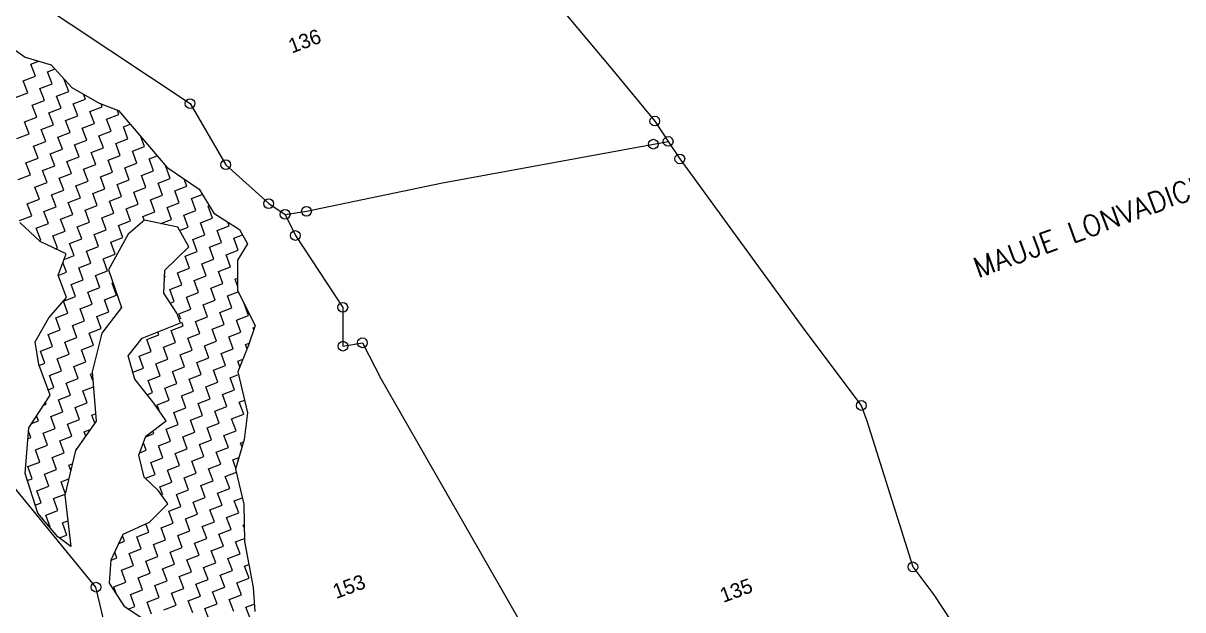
# Model space of a CAD drawing. Header units: metres. Extents: x 296202 to 299888, y 1973503 to 1977626.
# Drawn here: x 297614 to 298337, y 1976701 to 1977067 of the extents above; entities that cross this region are included whole.
import ezdxf

# ---------------------------------------------------------------- set-up
doc = ezdxf.new("R2010")
doc.units = ezdxf.units.M
for name, color, linetype in [('POLY_HATCH', 12, 'Continuous'), ('POLY_PARCEL', 6, 'Continuous'), ('TEXT_MAPOUT', 7, 'Continuous'), ('TEXT_PARCEL', 7, 'Continuous'), ('V_BOUND_LINE', 7, 'Continuous')]:
    doc.layers.add(name, color=color, linetype=linetype)
doc.styles.get("Standard").update_dxf_attribs({"font": 'simplex.shx'})
doc.styles.add('TEXT_MAP', font='')
doc.styles.get('TEXT_MAP').set_extended_font_data('Kruti Dev 050')

msp = doc.modelspace()

# ---------------------------------------------------------------- linework, layer by layer
for centre in [(297718.32, 1977016.58), (298008.11, 1977005.62), (298007.26, 1976991.24), (298016.43, 1976992.93), (298023.72, 1976982.06), (297740.58, 1976978.44), (297767.33, 1976954.16), (297777.59, 1976947.42), (297790.91, 1976949.4), (297784, 1976934.25), (297813.56, 1976889.38), (297813.63, 1976865.2), (297825.8, 1976867.3), (298136.86, 1976828.2), (298169.06, 1976727.5), (297659.64, 1976714.84)]:
    msp.add_circle(centre, 3.04)
at = {"layer": 'POLY_HATCH'}
for p, q in [((297597.98, 1977057.96), (297615.42, 1977045.49)), ((297615.42, 1977045.49), (297631.74, 1977040.76)), ((297631.74, 1977040.76), (297644.56, 1977026.58)), ((297644.56, 1977026.58), (297661.57, 1977016.86)), ((297661.57, 1977016.86), (297673.73, 1977012.34)), ((297673.73, 1977012.34), (297688.21, 1976995.27)), ((297688.21, 1976995.27), (297703.77, 1976976.86)), ((297703.77, 1976976.86), (297724.01, 1976963.1)), ((297724.01, 1976963.1), (297733.06, 1976948.11)), ((297733.06, 1976948.11), (297749.04, 1976938.01)), ((297624.78, 1976930.45), (297612.2, 1976942.39)), ((297689.8, 1976943.74), (297679.62, 1976935.02)), ((297710.6, 1976939.5), (297689.8, 1976943.74)), ((297717.49, 1976927.2), (297710.6, 1976939.5)), ((297679.62, 1976935.02), (297667.46, 1976912.76)), ((297749.04, 1976938.01), (297754.08, 1976929.1)), ((297641.02, 1976922.77), (297624.78, 1976930.45)), ((297702.48, 1976912.62), (297717.49, 1976927.2)), ((297754.08, 1976929.1), (297747.93, 1976918.96)), ((297636.01, 1976909.56), (297641.02, 1976922.77)), ((297747.93, 1976918.96), (297747.94, 1976900.04)), ((297667.46, 1976912.76), (297675.58, 1976889.27)), ((297702, 1976898.18), (297702.48, 1976912.62)), ((297641.22, 1976895.48), (297636.01, 1976909.56)), ((297710.1, 1976885.74), (297702, 1976898.18)), ((297747.94, 1976900.04), (297758.94, 1976878.2)), ((297630.13, 1976882.93), (297641.22, 1976895.48)), ((297675.58, 1976889.27), (297663.38, 1976873.4)), ((297621.71, 1976867.87), (297630.13, 1976882.93)), ((297712.28, 1976879.85), (297710.1, 1976885.74)), ((297688.47, 1976870.16), (297712.28, 1976879.85)), ((297758.94, 1976878.2), (297754.76, 1976865.87)), ((297623.99, 1976853.86), (297621.71, 1976867.87)), ((297663.38, 1976873.4), (297657.16, 1976849.26)), ((297679.76, 1976859.08), (297688.47, 1976870.16)), ((297754.76, 1976865.87), (297748.13, 1976849.15)), ((297631.1, 1976834.66), (297623.99, 1976853.86)), ((297683.95, 1976844.61), (297679.76, 1976859.08)), ((297657.16, 1976849.26), (297659.81, 1976818.5)), ((297748.13, 1976849.15), (297754.06, 1976823.68)), ((297695.04, 1976830.38), (297683.95, 1976844.61)), ((297617.67, 1976814.25), (297631.1, 1976834.66)), ((297703.47, 1976818.64), (297695.04, 1976830.38)), ((297754.06, 1976823.68), (297752.09, 1976806.94)), ((297659.81, 1976818.5), (297646.83, 1976800.01)), ((297690.73, 1976808.98), (297703.47, 1976818.64)), ((297615.39, 1976785.75), (297617.67, 1976814.25)), ((297686.35, 1976797.17), (297690.73, 1976808.98)), ((297752.09, 1976806.94), (297746.73, 1976788.36)), ((297646.83, 1976800.01), (297640.22, 1976772.23)), ((297689.65, 1976783.54), (297686.35, 1976797.17)), ((297746.73, 1976788.36), (297751.85, 1976766.67)), ((297623.37, 1976761.04), (297615.39, 1976785.75)), ((297698.66, 1976774.94), (297689.65, 1976783.54)), ((297704.54, 1976766.92), (297698.66, 1976774.94)), ((297640.22, 1976772.23), (297643.94, 1976740.12)), ((297693.07, 1976755.4), (297704.54, 1976766.92)), ((297751.85, 1976766.67), (297752.35, 1976743.27)), ((297635.88, 1976746.16), (297623.37, 1976761.04)), ((297676.63, 1976747.85), (297693.07, 1976755.4)), ((297643.94, 1976740.12), (297635.88, 1976746.16)), ((297669.11, 1976731.97), (297676.63, 1976747.85)), ((297752.35, 1976743.27), (297757.69, 1976714.67)), ((297668.11, 1976717.33), (297669.11, 1976731.97)), ((297677.67, 1976702.52), (297668.11, 1976717.33)), ((297757.69, 1976714.67), (297758.61, 1976699.58)), ((297694.73, 1976691.08), (297677.67, 1976702.52))]:
    msp.add_line(p, q, dxfattribs=at)
at = {"layer": 'POLY_HATCH', "linetype": 'Continuous'}
for p, q in [((297619.06, 1977041.2), (297623.96, 1977043.01)), ((297621.87, 1977033.61), (297619.06, 1977041.2)), ((297614.28, 1977030.8), (297621.87, 1977033.61)), ((297629.47, 1977036.42), (297634.11, 1977038.14)), ((297632.28, 1977028.83), (297629.47, 1977036.42)), ((297617.09, 1977023.21), (297614.28, 1977030.8)), ((297624.68, 1977026.02), (297632.28, 1977028.83)), ((297627.49, 1977018.43), (297624.68, 1977026.02)), ((297639.87, 1977031.64), (297639.96, 1977031.67)), ((297642.68, 1977024.05), (297639.87, 1977031.64)), ((297609.5, 1977020.4), (297617.09, 1977023.21)), ((297635.09, 1977021.24), (297642.68, 1977024.05)), ((297637.9, 1977013.64), (297635.09, 1977021.24)), ((297645.49, 1977016.45), (297653.08, 1977019.26)), ((297653.08, 1977019.26), (297651.93, 1977022.37)), ((297619.9, 1977015.62), (297627.49, 1977018.43)), ((297622.71, 1977008.02), (297619.9, 1977015.62)), ((297630.3, 1977010.83), (297637.9, 1977013.64)), ((297648.3, 1977008.86), (297645.49, 1977016.45)), ((297655.89, 1977011.67), (297663.48, 1977014.48)), ((297658.7, 1977004.08), (297655.89, 1977011.67)), ((297663.48, 1977014.48), (297662.77, 1977016.41)), ((297673.88, 1977009.7), (297672.78, 1977012.69)), ((297615.12, 1977005.21), (297622.71, 1977008.02)), ((297617.93, 1976997.62), (297615.12, 1977005.21)), ((297633.11, 1977003.24), (297630.3, 1977010.83)), ((297640.71, 1977006.05), (297648.3, 1977008.86)), ((297643.52, 1976998.46), (297640.71, 1977006.05)), ((297651.11, 1977001.27), (297658.7, 1977004.08)), ((297666.29, 1977006.89), (297673.88, 1977009.7)), ((297669.1, 1976999.3), (297666.29, 1977006.89)), ((297610.34, 1976994.81), (297617.93, 1976997.62)), ((297625.52, 1977000.43), (297633.11, 1977003.24)), ((297628.33, 1976992.84), (297625.52, 1977000.43)), ((297635.92, 1976995.65), (297643.52, 1976998.46)), ((297653.92, 1976993.68), (297651.11, 1977001.27)), ((297661.51, 1976996.49), (297669.1, 1976999.3)), ((297676.69, 1977002.11), (297681.04, 1977003.72)), ((297679.5, 1976994.52), (297676.69, 1977002.11)), ((297620.74, 1976990.03), (297628.33, 1976992.84)), ((297623.55, 1976982.44), (297620.74, 1976990.03)), ((297638.74, 1976988.06), (297635.92, 1976995.65)), ((297646.33, 1976990.87), (297653.92, 1976993.68)), ((297649.14, 1976983.28), (297646.33, 1976990.87)), ((297664.32, 1976988.9), (297661.51, 1976996.49)), ((297671.91, 1976991.71), (297679.5, 1976994.52)), ((297674.72, 1976984.12), (297671.91, 1976991.71)), ((297682.31, 1976986.93), (297689.91, 1976989.74)), ((297689.91, 1976989.74), (297687.59, 1976996.01)), ((297615.96, 1976979.63), (297623.55, 1976982.44)), ((297631.14, 1976985.25), (297638.74, 1976988.06)), ((297633.95, 1976977.66), (297631.14, 1976985.25)), ((297641.55, 1976980.47), (297649.14, 1976983.28)), ((297656.73, 1976986.09), (297664.32, 1976988.9)), ((297659.54, 1976978.5), (297656.73, 1976986.09)), ((297667.13, 1976981.31), (297674.72, 1976984.12)), ((297685.13, 1976979.33), (297682.31, 1976986.93)), ((297692.72, 1976982.14), (297697.73, 1976984)), ((297618.77, 1976972.04), (297615.96, 1976979.63)), ((297626.36, 1976974.85), (297633.95, 1976977.66)), ((297644.36, 1976972.87), (297641.55, 1976980.47)), ((297651.95, 1976975.69), (297659.54, 1976978.5)), ((297654.76, 1976968.09), (297651.95, 1976975.69)), ((297669.94, 1976973.71), (297667.13, 1976981.31)), ((297677.53, 1976976.52), (297685.13, 1976979.33)), ((297680.34, 1976968.93), (297677.53, 1976976.52)), ((297695.53, 1976974.55), (297692.72, 1976982.14)), ((297703.12, 1976977.36), (297703.29, 1976977.43)), ((297705.93, 1976969.77), (297703.12, 1976977.36)), ((297611.18, 1976969.23), (297618.77, 1976972.04)), ((297629.17, 1976967.25), (297626.36, 1976974.85)), ((297636.76, 1976970.06), (297644.36, 1976972.87)), ((297639.57, 1976962.47), (297636.76, 1976970.06)), ((297647.17, 1976965.28), (297654.76, 1976968.09)), ((297662.35, 1976970.9), (297669.94, 1976973.71)), ((297665.16, 1976963.31), (297662.35, 1976970.9)), ((297672.75, 1976966.12), (297680.34, 1976968.93)), ((297687.94, 1976971.74), (297695.53, 1976974.55)), ((297690.75, 1976964.15), (297687.94, 1976971.74)), ((297698.34, 1976966.96), (297705.93, 1976969.77)), ((297716.33, 1976964.99), (297714.68, 1976969.44)), ((297621.58, 1976964.44), (297629.17, 1976967.25)), ((297624.39, 1976956.85), (297621.58, 1976964.44)), ((297631.98, 1976959.66), (297639.57, 1976962.47)), ((297649.98, 1976957.69), (297647.17, 1976965.28)), ((297657.57, 1976960.5), (297665.16, 1976963.31)), ((297675.56, 1976958.53), (297672.75, 1976966.12)), ((297683.15, 1976961.34), (297690.75, 1976964.15)), ((297685.96, 1976953.75), (297683.15, 1976961.34)), ((297701.15, 1976959.37), (297698.34, 1976966.96)), ((297708.74, 1976962.18), (297716.33, 1976964.99)), ((297711.55, 1976954.59), (297708.74, 1976962.18)), ((297616.8, 1976954.04), (297624.39, 1976956.85)), ((297619.61, 1976946.45), (297616.8, 1976954.04)), ((297634.79, 1976952.07), (297631.98, 1976959.66)), ((297642.38, 1976954.88), (297649.98, 1976957.69)), ((297645.19, 1976947.29), (297642.38, 1976954.88)), ((297660.38, 1976952.91), (297657.57, 1976960.5)), ((297667.97, 1976955.72), (297675.56, 1976958.53)), ((297670.78, 1976948.13), (297667.97, 1976955.72)), ((297678.37, 1976950.94), (297685.96, 1976953.75)), ((297693.56, 1976956.56), (297701.15, 1976959.37)), ((297696.37, 1976948.97), (297693.56, 1976956.56)), ((297703.96, 1976951.78), (297711.55, 1976954.59)), ((297719.14, 1976957.4), (297725.94, 1976959.91)), ((297721.95, 1976949.81), (297719.14, 1976957.4)), ((297612.02, 1976943.64), (297619.61, 1976946.45)), ((297627.2, 1976949.26), (297634.79, 1976952.07)), ((297630.01, 1976941.67), (297627.2, 1976949.26)), ((297637.6, 1976944.48), (297645.19, 1976947.29)), ((297652.79, 1976950.1), (297660.38, 1976952.91)), ((297655.6, 1976942.51), (297652.79, 1976950.1)), ((297663.19, 1976945.32), (297670.78, 1976948.13)), ((297681.18, 1976943.35), (297678.37, 1976950.94)), ((297688.77, 1976946.16), (297696.37, 1976948.97)), ((297706.77, 1976944.19), (297703.96, 1976951.78)), ((297714.36, 1976947), (297721.95, 1976949.81)), ((297717.17, 1976939.4), (297714.36, 1976947)), ((297729.54, 1976952.62), (297730.2, 1976952.86)), ((297732.35, 1976945.02), (297729.54, 1976952.62)), ((297622.42, 1976938.86), (297630.01, 1976941.67)), ((297640.41, 1976936.89), (297637.6, 1976944.48)), ((297648, 1976939.7), (297655.6, 1976942.51)), ((297650.82, 1976932.11), (297648, 1976939.7)), ((297666, 1976937.73), (297663.19, 1976945.32)), ((297673.59, 1976940.54), (297681.18, 1976943.35)), ((297676.4, 1976932.94), (297673.59, 1976940.54)), ((297689.66, 1976943.77), (297688.77, 1976946.16)), ((297699.97, 1976941.67), (297706.77, 1976944.19)), ((297711.77, 1976937.41), (297717.17, 1976939.4)), ((297724.76, 1976942.21), (297732.35, 1976945.02)), ((297727.57, 1976934.62), (297724.76, 1976942.21)), ((297735.16, 1976937.43), (297742.76, 1976940.24)), ((297742.76, 1976940.24), (297741.92, 1976942.51)), ((297625.23, 1976931.27), (297622.42, 1976938.86)), ((297632.82, 1976934.08), (297640.41, 1976936.89)), ((297635.63, 1976926.48), (297632.82, 1976934.08)), ((297643.22, 1976929.29), (297650.82, 1976932.11)), ((297658.41, 1976934.92), (297666, 1976937.73)), ((297661.22, 1976927.32), (297658.41, 1976934.92)), ((297668.81, 1976930.13), (297676.4, 1976932.94)), ((297719.98, 1976931.81), (297727.57, 1976934.62)), ((297722.79, 1976924.22), (297719.98, 1976931.81)), ((297737.97, 1976929.84), (297735.16, 1976937.43)), ((297745.57, 1976932.65), (297750.95, 1976934.64)), ((297748.38, 1976925.06), (297745.57, 1976932.65)), ((297624.28, 1976930.92), (297625.23, 1976931.27)), ((297634.25, 1976925.97), (297635.63, 1976926.48)), ((297646.03, 1976921.7), (297643.22, 1976929.29)), ((297653.63, 1976924.51), (297661.22, 1976927.32)), ((297656.44, 1976916.92), (297653.63, 1976924.51)), ((297671.62, 1976922.54), (297668.81, 1976930.13)), ((297730.38, 1976927.03), (297737.97, 1976929.84)), ((297733.19, 1976919.44), (297730.38, 1976927.03)), ((297740.79, 1976922.25), (297748.38, 1976925.06)), ((297641.25, 1976911.3), (297638.99, 1976917.41)), ((297639.73, 1976919.37), (297646.03, 1976921.7)), ((297664.03, 1976919.73), (297671.62, 1976922.54)), ((297666.84, 1976912.14), (297664.03, 1976919.73)), ((297715.2, 1976921.41), (297722.79, 1976924.22)), ((297718.01, 1976913.82), (297715.2, 1976921.41)), ((297725.6, 1976916.63), (297733.19, 1976919.44)), ((297743.6, 1976914.66), (297740.79, 1976922.25)), ((297636.07, 1976909.38), (297641.25, 1976911.3)), ((297648.84, 1976914.11), (297656.44, 1976916.92)), ((297651.65, 1976906.52), (297648.84, 1976914.11)), ((297659.25, 1976909.33), (297666.84, 1976912.14)), ((297710.42, 1976911.01), (297718.01, 1976913.82)), ((297713.23, 1976903.42), (297710.42, 1976911.01)), ((297728.41, 1976909.04), (297725.6, 1976916.63)), ((297736, 1976911.85), (297743.6, 1976914.66)), ((297738.81, 1976904.25), (297736, 1976911.85)), ((297644.06, 1976903.71), (297651.65, 1976906.52)), ((297646.87, 1976896.12), (297644.06, 1976903.71)), ((297662.06, 1976901.74), (297659.25, 1976909.33)), ((297669.65, 1976904.55), (297670.22, 1976904.76)), ((297672.46, 1976896.96), (297669.65, 1976904.55)), ((297702.33, 1976908.01), (297702.83, 1976908.2)), ((297702.83, 1976908.2), (297702.38, 1976909.41)), ((297705.64, 1976900.61), (297713.23, 1976903.42)), ((297720.82, 1976906.23), (297728.41, 1976909.04)), ((297723.63, 1976898.63), (297720.82, 1976906.23)), ((297731.22, 1976901.44), (297738.81, 1976904.25)), ((297746.41, 1976907.06), (297747.94, 1976907.63)), ((297747.94, 1976902.92), (297746.41, 1976907.06)), ((297639.32, 1976893.32), (297646.87, 1976896.12)), ((297654.46, 1976898.93), (297662.06, 1976901.74)), ((297657.27, 1976891.34), (297654.46, 1976898.93)), ((297664.87, 1976894.15), (297672.46, 1976896.96)), ((297708.45, 1976893.01), (297705.64, 1976900.61)), ((297716.04, 1976895.82), (297723.63, 1976898.63)), ((297718.85, 1976888.23), (297716.04, 1976895.82)), ((297734.03, 1976893.85), (297731.22, 1976901.44)), ((297741.62, 1976896.66), (297748.38, 1976899.16)), ((297744.43, 1976889.07), (297741.62, 1976896.66)), ((297642.09, 1976885.72), (297639.29, 1976893.29)), ((297649.68, 1976888.53), (297657.27, 1976891.34)), ((297652.49, 1976880.93), (297649.68, 1976888.53)), ((297667.68, 1976886.55), (297664.87, 1976894.15)), ((297675.27, 1976889.36), (297675.51, 1976889.45)), ((297675.39, 1976889.03), (297675.27, 1976889.36)), ((297705.96, 1976892.09), (297708.45, 1976893.01)), ((297726.44, 1976891.04), (297734.03, 1976893.85)), ((297729.25, 1976883.45), (297726.44, 1976891.04)), ((297736.84, 1976886.26), (297744.43, 1976889.07)), ((297752.03, 1976891.88), (297752.04, 1976891.89)), ((297754.84, 1976884.29), (297752.03, 1976891.88)), ((297634.5, 1976882.9), (297642.09, 1976885.72)), ((297637.31, 1976875.31), (297634.5, 1976882.9)), ((297660.08, 1976883.74), (297667.68, 1976886.55)), ((297662.89, 1976876.15), (297660.08, 1976883.74)), ((297711.26, 1976885.42), (297718.85, 1976888.23)), ((297712.5, 1976882.06), (297711.26, 1976885.42)), ((297721.66, 1976880.64), (297729.25, 1976883.45)), ((297739.65, 1976878.67), (297736.84, 1976886.26)), ((297747.24, 1976881.48), (297754.84, 1976884.29)), ((297750.05, 1976873.89), (297747.24, 1976881.48)), ((297629.72, 1976872.5), (297637.31, 1976875.31)), ((297644.9, 1976878.12), (297652.49, 1976880.93)), ((297647.71, 1976870.53), (297644.9, 1976878.12)), ((297655.3, 1976873.34), (297662.89, 1976876.15)), ((297698.88, 1976872.21), (297698.18, 1976874.11)), ((297706.47, 1976875.02), (297714.07, 1976877.83)), ((297709.29, 1976867.43), (297706.47, 1976875.02)), ((297714.07, 1976877.83), (297713.18, 1976880.22)), ((297724.47, 1976873.05), (297721.66, 1976880.64)), ((297732.06, 1976875.86), (297739.65, 1976878.67)), ((297734.87, 1976868.27), (297732.06, 1976875.86)), ((297757.65, 1976876.7), (297758.54, 1976877.03)), ((297758.06, 1976875.59), (297757.65, 1976876.7)), ((297632.53, 1976864.91), (297629.72, 1976872.5)), ((297640.12, 1976867.72), (297647.71, 1976870.53)), ((297642.93, 1976860.13), (297640.12, 1976867.72)), ((297658.11, 1976865.75), (297655.3, 1976873.34)), ((297691.29, 1976869.4), (297698.88, 1976872.21)), ((297694.1, 1976861.81), (297691.29, 1976869.4)), ((297701.69, 1976864.62), (297709.29, 1976867.43)), ((297716.88, 1976870.24), (297724.47, 1976873.05)), ((297719.69, 1976862.65), (297716.88, 1976870.24)), ((297727.28, 1976865.46), (297734.87, 1976868.27)), ((297742.46, 1976871.08), (297750.05, 1976873.89)), ((297745.27, 1976863.48), (297742.46, 1976871.08)), ((297752.86, 1976866.3), (297755.19, 1976867.16)), ((297624.94, 1976862.1), (297632.53, 1976864.91)), ((297627.75, 1976854.51), (297624.94, 1976862.1)), ((297635.34, 1976857.32), (297642.93, 1976860.13)), ((297650.52, 1976862.94), (297658.11, 1976865.75)), ((297653.33, 1976855.35), (297650.52, 1976862.94)), ((297686.51, 1976859), (297694.1, 1976861.81)), ((297704.5, 1976857.03), (297701.69, 1976864.62)), ((297712.1, 1976859.84), (297719.69, 1976862.65)), ((297714.91, 1976852.24), (297712.1, 1976859.84)), ((297730.09, 1976857.86), (297727.28, 1976865.46)), ((297737.68, 1976860.67), (297745.27, 1976863.48)), ((297740.49, 1976853.08), (297737.68, 1976860.67)), ((297753.86, 1976863.61), (297752.86, 1976866.3)), ((297624.23, 1976853.21), (297627.75, 1976854.51)), ((297638.15, 1976849.73), (297635.34, 1976857.32)), ((297645.74, 1976852.54), (297653.33, 1976855.35)), ((297648.55, 1976844.95), (297645.74, 1976852.54)), ((297689.32, 1976851.4), (297686.51, 1976859)), ((297696.91, 1976854.22), (297704.5, 1976857.03)), ((297699.72, 1976846.62), (297696.91, 1976854.22)), ((297707.31, 1976849.43), (297714.91, 1976852.24)), ((297722.5, 1976855.05), (297730.09, 1976857.86)), ((297725.31, 1976847.46), (297722.5, 1976855.05)), ((297732.9, 1976850.27), (297740.49, 1976853.08)), ((297748.08, 1976855.89), (297751.27, 1976857.07)), ((297749.39, 1976852.35), (297748.08, 1976855.89)), ((297630.56, 1976846.92), (297638.15, 1976849.73)), ((297633.37, 1976839.33), (297630.56, 1976846.92)), ((297656.14, 1976847.76), (297657.26, 1976848.17)), ((297657.64, 1976843.71), (297656.14, 1976847.76)), ((297682.69, 1976848.95), (297689.32, 1976851.4)), ((297692.13, 1976843.81), (297699.72, 1976846.62)), ((297710.12, 1976841.84), (297707.31, 1976849.43)), ((297717.72, 1976844.65), (297725.31, 1976847.46)), ((297735.71, 1976842.68), (297732.9, 1976850.27)), ((297743.3, 1976845.49), (297748.53, 1976847.43)), ((297746.11, 1976837.9), (297743.3, 1976845.49)), ((297629.85, 1976838.02), (297633.37, 1976839.33)), ((297640.96, 1976842.14), (297648.55, 1976844.95)), ((297643.77, 1976834.54), (297640.96, 1976842.14)), ((297651.36, 1976837.35), (297657.98, 1976839.8)), ((297694.94, 1976836.22), (297692.13, 1976843.81)), ((297702.53, 1976839.03), (297710.12, 1976841.84)), ((297705.34, 1976831.44), (297702.53, 1976839.03)), ((297720.53, 1976837.06), (297717.72, 1976844.65)), ((297728.12, 1976839.87), (297735.71, 1976842.68)), ((297730.93, 1976832.28), (297728.12, 1976839.87)), ((297738.52, 1976835.09), (297746.11, 1976837.9)), ((297636.18, 1976831.73), (297643.77, 1976834.54)), ((297638.99, 1976824.14), (297636.18, 1976831.73)), ((297654.17, 1976829.76), (297651.36, 1976837.35)), ((297691.48, 1976834.94), (297694.94, 1976836.22)), ((297697.75, 1976828.63), (297705.34, 1976831.44)), ((297712.93, 1976834.25), (297720.53, 1976837.06)), ((297715.74, 1976826.66), (297712.93, 1976834.25)), ((297723.34, 1976829.47), (297730.93, 1976832.28)), ((297741.33, 1976827.5), (297738.52, 1976835.09)), ((297748.92, 1976830.31), (297752.23, 1976831.53)), ((297626.91, 1976828.3), (297628.58, 1976828.92)), ((297628.58, 1976828.92), (297628.13, 1976830.15)), ((297631.4, 1976821.33), (297638.99, 1976824.14)), ((297646.58, 1976826.95), (297654.17, 1976829.76)), ((297649.39, 1976819.36), (297646.58, 1976826.95)), ((297699.3, 1976824.45), (297697.75, 1976828.63)), ((297708.15, 1976823.85), (297715.74, 1976826.66)), ((297710.96, 1976816.26), (297708.15, 1976823.85)), ((297726.15, 1976821.88), (297723.34, 1976829.47)), ((297733.74, 1976824.69), (297741.33, 1976827.5)), ((297736.55, 1976817.09), (297733.74, 1976824.69)), ((297751.73, 1976822.72), (297748.92, 1976830.31)), ((297619.4, 1976816.89), (297623.8, 1976818.52)), ((297623.8, 1976818.52), (297622.6, 1976821.76)), ((297634.21, 1976813.74), (297631.4, 1976821.33)), ((297641.8, 1976816.55), (297649.39, 1976819.36)), ((297644.61, 1976808.96), (297641.8, 1976816.55)), ((297656.98, 1976822.17), (297659.41, 1976823.07)), ((297658.85, 1976817.13), (297656.98, 1976822.17)), ((297703.37, 1976813.45), (297710.96, 1976816.26)), ((297718.55, 1976819.07), (297726.15, 1976821.88)), ((297721.36, 1976811.47), (297718.55, 1976819.07)), ((297728.96, 1976814.28), (297736.55, 1976817.09)), ((297744.14, 1976819.9), (297751.73, 1976822.72)), ((297746.95, 1976812.31), (297744.14, 1976819.9)), ((297619.02, 1976808.12), (297617.5, 1976812.22)), ((297626.61, 1976810.93), (297634.21, 1976813.74)), ((297629.42, 1976803.34), (297626.61, 1976810.93)), ((297637.02, 1976806.15), (297644.61, 1976808.96)), ((297652.2, 1976811.77), (297656.1, 1976813.21)), ((297653.2, 1976809.07), (297652.2, 1976811.77)), ((297690.63, 1976808.73), (297695.78, 1976810.64)), ((297695.78, 1976810.64), (297695.15, 1976812.33)), ((297706.18, 1976805.85), (297703.37, 1976813.45)), ((297713.77, 1976808.66), (297721.36, 1976811.47)), ((297731.77, 1976806.69), (297728.96, 1976814.28)), ((297739.36, 1976809.5), (297746.95, 1976812.31)), ((297742.17, 1976801.91), (297739.36, 1976809.5)), ((297617.12, 1976807.41), (297619.02, 1976808.12)), ((297621.83, 1976800.53), (297629.42, 1976803.34)), ((297639.83, 1976798.56), (297637.02, 1976806.15)), ((297691, 1976800.23), (297689.24, 1976804.97)), ((297698.59, 1976803.04), (297706.18, 1976805.85)), ((297701.4, 1976795.45), (297698.59, 1976803.04)), ((297716.58, 1976801.07), (297713.77, 1976808.66)), ((297724.18, 1976803.88), (297731.77, 1976806.69)), ((297726.99, 1976796.29), (297724.18, 1976803.88)), ((297734.58, 1976799.1), (297742.17, 1976801.91)), ((297749.76, 1976804.72), (297751.65, 1976805.42)), ((297750.71, 1976802.15), (297749.76, 1976804.72)), ((297624.64, 1976792.93), (297621.83, 1976800.53)), ((297632.23, 1976795.75), (297639.83, 1976798.56)), ((297635.04, 1976788.15), (297632.23, 1976795.75)), ((297647.42, 1976801.37), (297647.92, 1976801.55)), ((297647.55, 1976801.02), (297647.42, 1976801.37)), ((297686.93, 1976798.73), (297691, 1976800.23)), ((297693.81, 1976792.64), (297701.4, 1976795.45)), ((297708.99, 1976798.26), (297716.58, 1976801.07)), ((297711.8, 1976790.67), (297708.99, 1976798.26)), ((297719.39, 1976793.48), (297726.99, 1976796.29)), ((297737.39, 1976791.51), (297734.58, 1976799.1)), ((297744.98, 1976794.32), (297748.87, 1976795.76)), ((297617.05, 1976790.12), (297624.64, 1976792.93)), ((297619.86, 1976782.53), (297617.05, 1976790.12)), ((297627.45, 1976785.34), (297635.04, 1976788.15)), ((297642.64, 1976790.96), (297644.88, 1976791.79)), ((297643.88, 1976787.6), (297642.64, 1976790.96)), ((297696.62, 1976785.05), (297693.81, 1976792.64)), ((297704.21, 1976787.86), (297711.8, 1976790.67)), ((297707.02, 1976780.27), (297704.21, 1976787.86)), ((297722.2, 1976785.89), (297719.39, 1976793.48)), ((297729.8, 1976788.7), (297737.39, 1976791.51)), ((297732.61, 1976781.11), (297729.8, 1976788.7)), ((297746.93, 1976789.05), (297744.98, 1976794.32)), ((297616.8, 1976781.4), (297619.86, 1976782.53)), ((297630.26, 1976777.75), (297627.45, 1976785.34)), ((297637.85, 1976780.56), (297642.62, 1976782.33)), ((297640.5, 1976773.42), (297637.85, 1976780.56)), ((297690.46, 1976782.77), (297696.62, 1976785.05)), ((297699.43, 1976777.46), (297707.02, 1976780.27)), ((297714.61, 1976783.08), (297722.2, 1976785.89)), ((297717.42, 1976775.49), (297714.61, 1976783.08)), ((297725.01, 1976778.3), (297732.61, 1976781.11)), ((297740.2, 1976783.92), (297747.17, 1976786.5)), ((297743.01, 1976776.33), (297740.2, 1976783.92)), ((297622.67, 1976774.94), (297630.26, 1976777.75)), ((297625.48, 1976767.35), (297622.67, 1976774.94)), ((297633.07, 1976770.16), (297640.37, 1976772.86)), ((297701.29, 1976772.43), (297699.43, 1976777.46)), ((297709.83, 1976772.68), (297717.42, 1976775.49)), ((297712.64, 1976765.08), (297709.83, 1976772.68)), ((297727.82, 1976770.7), (297725.01, 1976778.3)), ((297735.42, 1976773.51), (297743.01, 1976776.33)), ((297738.23, 1976765.92), (297735.42, 1976773.51)), ((297621.78, 1976765.98), (297625.48, 1976767.35)), ((297635.88, 1976762.57), (297633.07, 1976770.16)), ((297720.23, 1976767.89), (297727.82, 1976770.7)), ((297723.04, 1976760.3), (297720.23, 1976767.89)), ((297730.63, 1976763.11), (297738.23, 1976765.92)), ((297745.82, 1976768.73), (297750.92, 1976770.62)), ((297748.63, 1976761.14), (297745.82, 1976768.73)), ((297628.29, 1976759.76), (297635.88, 1976762.57)), ((297631.1, 1976752.17), (297628.29, 1976759.76)), ((297696.93, 1976759.27), (297697.46, 1976759.46)), ((297697.46, 1976759.46), (297697.37, 1976759.71)), ((297705.05, 1976762.27), (297712.64, 1976765.08)), ((297707.86, 1976754.68), (297705.05, 1976762.27)), ((297715.45, 1976757.49), (297723.04, 1976760.3)), ((297733.44, 1976755.52), (297730.63, 1976763.11)), ((297741.04, 1976758.33), (297748.63, 1976761.14)), ((297743.85, 1976750.74), (297741.04, 1976758.33)), ((297630.9, 1976752.09), (297631.1, 1976752.17)), ((297638.69, 1976754.98), (297642.07, 1976756.23)), ((297641.5, 1976747.38), (297638.69, 1976754.98)), ((297692.68, 1976749.06), (297690.73, 1976754.32)), ((297700.27, 1976751.87), (297707.86, 1976754.68)), ((297703.08, 1976744.28), (297700.27, 1976751.87)), ((297718.26, 1976749.9), (297715.45, 1976757.49)), ((297725.85, 1976752.71), (297733.44, 1976755.52)), ((297728.66, 1976745.12), (297725.85, 1976752.71)), ((297751.44, 1976753.55), (297752.12, 1976753.8)), ((297752.17, 1976751.57), (297751.44, 1976753.55)), ((297636.65, 1976745.59), (297641.5, 1976747.38)), ((297677.49, 1976743.44), (297676.2, 1976746.94)), ((297685.08, 1976746.25), (297692.68, 1976749.06)), ((297687.89, 1976738.66), (297685.08, 1976746.25)), ((297695.49, 1976741.47), (297703.08, 1976744.28)), ((297710.67, 1976747.09), (297718.26, 1976749.9)), ((297713.48, 1976739.5), (297710.67, 1976747.09)), ((297721.07, 1976742.31), (297728.66, 1976745.12)), ((297736.26, 1976747.93), (297743.85, 1976750.74)), ((297739.07, 1976740.34), (297736.26, 1976747.93)), ((297746.66, 1976743.15), (297752.31, 1976745.24)), ((297672.71, 1976733.04), (297671.35, 1976736.71)), ((297673.92, 1976742.12), (297677.49, 1976743.44)), ((297680.3, 1976735.85), (297687.89, 1976738.66)), ((297698.3, 1976733.88), (297695.49, 1976741.47)), ((297705.89, 1976736.69), (297713.48, 1976739.5)), ((297708.7, 1976729.1), (297705.89, 1976736.69)), ((297723.88, 1976734.72), (297721.07, 1976742.31)), ((297731.47, 1976737.53), (297739.07, 1976740.34)), ((297734.28, 1976729.94), (297731.47, 1976737.53)), ((297749.47, 1976735.56), (297746.66, 1976743.15)), ((297669.09, 1976731.7), (297672.71, 1976733.04)), ((297683.11, 1976728.26), (297680.3, 1976735.85)), ((297690.7, 1976731.07), (297698.3, 1976733.88)), ((297693.51, 1976723.48), (297690.7, 1976731.07)), ((297716.29, 1976731.91), (297723.88, 1976734.72)), ((297719.1, 1976724.31), (297716.29, 1976731.91)), ((297726.69, 1976727.12), (297734.28, 1976729.94)), ((297741.88, 1976732.75), (297749.47, 1976735.56)), ((297744.69, 1976725.15), (297741.88, 1976732.75)), ((297675.52, 1976725.45), (297683.11, 1976728.26)), ((297678.33, 1976717.86), (297675.52, 1976725.45)), ((297685.92, 1976720.67), (297693.51, 1976723.48)), ((297701.11, 1976726.29), (297708.7, 1976729.1)), ((297703.92, 1976718.69), (297701.11, 1976726.29)), ((297711.51, 1976721.5), (297719.1, 1976724.31)), ((297729.5, 1976719.53), (297726.69, 1976727.12)), ((297737.09, 1976722.34), (297744.69, 1976725.15)), ((297739.9, 1976714.75), (297737.09, 1976722.34)), ((297752.28, 1976727.96), (297755.02, 1976728.98)), ((297755.09, 1976720.37), (297752.28, 1976727.96)), ((297670.74, 1976715.04), (297678.33, 1976717.86)), ((297672.28, 1976710.88), (297670.74, 1976715.04)), ((297688.73, 1976713.07), (297685.92, 1976720.67)), ((297696.32, 1976715.88), (297703.92, 1976718.69)), ((297699.13, 1976708.29), (297696.32, 1976715.88)), ((297714.32, 1976713.91), (297711.51, 1976721.5)), ((297721.91, 1976716.72), (297729.5, 1976719.53)), ((297724.72, 1976709.13), (297721.91, 1976716.72)), ((297747.5, 1976717.56), (297755.09, 1976720.37)), ((297750.31, 1976709.97), (297747.5, 1976717.56)), ((297681.14, 1976710.26), (297688.73, 1976713.07)), ((297683.95, 1976702.67), (297681.14, 1976710.26)), ((297691.54, 1976705.48), (297699.13, 1976708.29)), ((297706.73, 1976711.1), (297714.32, 1976713.91)), ((297709.54, 1976703.51), (297706.73, 1976711.1)), ((297717.13, 1976706.32), (297724.72, 1976709.13)), ((297732.31, 1976711.94), (297739.9, 1976714.75)), ((297735.12, 1976704.35), (297732.31, 1976711.94)), ((297742.71, 1976707.16), (297750.31, 1976709.97)), ((297679.76, 1976701.12), (297683.95, 1976702.67)), ((297694.35, 1976697.89), (297691.54, 1976705.48)), ((297701.94, 1976700.7), (297709.54, 1976703.51)), ((297719.94, 1976698.73), (297717.13, 1976706.32)), ((297727.53, 1976701.54), (297735.12, 1976704.35)), ((297730.34, 1976693.95), (297727.53, 1976701.54)), ((297745.52, 1976699.57), (297742.71, 1976707.16)), ((297753.12, 1976702.38), (297758.32, 1976704.31)), ((297755.93, 1976694.79), (297753.12, 1976702.38))]:
    msp.add_line(p, q, dxfattribs=at)
at = {"layer": 'POLY_PARCEL'}
for p, q in [((297604.9, 1977092.12), (297718.32, 1977016.58)), ((297718.32, 1977016.58), (297740.58, 1976978.44)), ((297875.73, 1976967.12), (298016.43, 1976992.93)), ((297740.58, 1976978.44), (297767.33, 1976954.16)), ((297790.91, 1976949.4), (297875.73, 1976967.12)), ((297767.33, 1976954.16), (297777.59, 1976947.42)), ((297777.59, 1976947.42), (297790.91, 1976949.4)), ((297777.59, 1976947.42), (297784, 1976934.25)), ((297784, 1976934.25), (297813.56, 1976889.38)), ((297813.56, 1976889.38), (297813.63, 1976865.2)), ((297813.63, 1976865.2), (297825.8, 1976867.3)), ((297825.8, 1976867.3), (297837.51, 1976844.66)), ((297837.51, 1976844.66), (297930.54, 1976682.3))]:
    msp.add_line(p, q, dxfattribs=at)
at = {"layer": 'V_BOUND_LINE'}
for p, q in [((297911.41, 1977121.93), (297981.8, 1977037.53)), ((297981.8, 1977037.53), (298008.11, 1977005.62)), ((298008.11, 1977005.62), (298016.43, 1976992.93)), ((298016.43, 1976992.93), (298023.72, 1976982.06)), ((298023.72, 1976982.06), (298101.78, 1976874.97)), ((298101.78, 1976874.97), (298136.86, 1976828.2)), ((297659.64, 1976714.84), (297570.38, 1976823.78)), ((298136.86, 1976828.2), (298140.4, 1976818.65)), ((298140.4, 1976818.65), (298169.06, 1976727.5)), ((298169.06, 1976727.5), (298182.05, 1976710.03)), ((297670.57, 1976668.95), (297659.64, 1976714.84)), ((298182.05, 1976710.03), (298192.86, 1976693.57))]:
    msp.add_line(p, q, dxfattribs=at)

# ---------------------------------------------------------------- texts
at = {"layer": 'TEXT_MAPOUT'}
msp.add_text('MAUJE LONVADICHI SHIV', height=12.7485, rotation=20.31285, dxfattribs=at).set_placement((298209.59, 1976907.53))
at = {"layer": 'TEXT_PARCEL', "style": 'TEXT_MAP'}
for s, p in [('136', (297781.74, 1977047.75)), ('153', (297809.38, 1976707.41)), ('135', (298050.83, 1976704.98))]:
    msp.add_text(s, height=9.179, rotation=20.31285, dxfattribs=at).set_placement(p)

doc.saveas('drawing.dxf')
